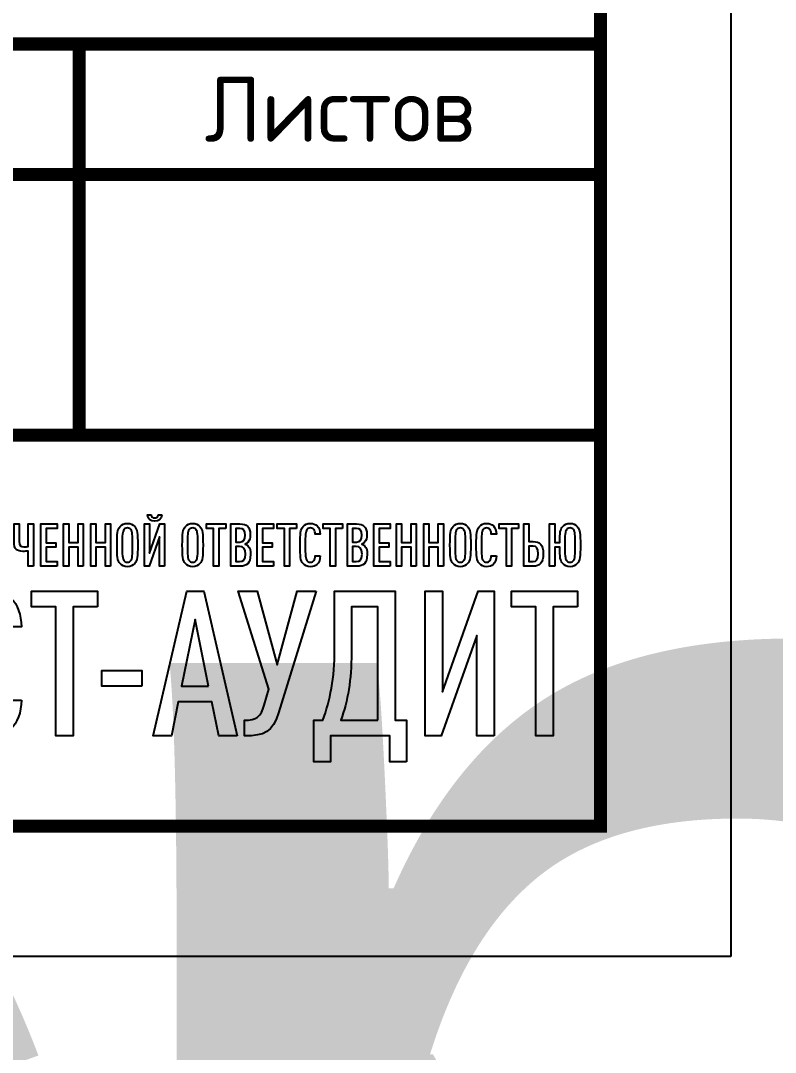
# Model space of a CAD drawing. Header units: metres. Extents: x 1563 to 4966, y -517 to 1463.
# Drawn here: x 3381.63 to 3410.58, y -345.17 to -305.6 of the extents above; entities that cross this region are included whole.
import ezdxf
from ezdxf.enums import TextEntityAlignment as Align

# ---------------------------------------------------------------- set-up
doc = ezdxf.new("R2018")
doc.units = ezdxf.units.M
doc.layers.add('layer 1', color=7, linetype='Continuous')
doc.layers.add('Форматы', color=7, linetype='Continuous')
doc.styles.get("Standard").update_dxf_attribs({"font": 'GOST Common.ttf'})

# ---------------------------------------------------------------- blocks, each defined once
blk = doc.blocks.new('Лого')
at = {"layer": 'layer 1', "color": 159}
for points, knots in [([(6.6198, 2.3792), (6.6198, 2.3792), (6.5883, 2.3792), (6.5883, 2.3792), (6.5883, 2.3792), (6.5862, 2.3604), (6.5751, 2.3523), (6.5583, 2.3523), (6.5583, 2.3523), (6.5415, 2.3523), (6.5304, 2.3604), (6.5283, 2.3792), (6.5283, 2.3792), (6.5283, 2.3792), (6.4968, 2.3792), (6.4968, 2.3792), (6.4968, 2.3792), (6.4994, 2.3391), (6.5243, 2.3239), (6.5583, 2.3239), (6.5583, 2.3239), (6.5923, 2.3239), (6.6172, 2.3391), (6.6198, 2.3792)], [0, 0, 0, 0, 0.142857, 0.142857, 0.142857, 0.142857, 0.285714, 0.285714, 0.285714, 0.285714, 0.428571, 0.428571, 0.428571, 0.428571, 0.571429, 0.571429, 0.571429, 0.571429, 0.714286, 0.714286, 0.714286, 0.714286, 1, 1, 1, 1]), ([(5.5227, 1.9399), (5.5227, 1.9399), (5.5227, 2.3015), (5.5227, 2.3015), (5.5227, 2.3015), (5.5227, 2.3015), (5.479, 2.3015), (5.479, 2.3015), (5.479, 2.3015), (5.479, 2.3015), (5.479, 2.1085), (5.479, 2.1085), (5.479, 2.1085), (5.4658, 2.1065), (5.4546, 2.1055), (5.4404, 2.1055), (5.4404, 2.1055), (5.4165, 2.1055), (5.4013, 2.1141), (5.4013, 2.1532), (5.4013, 2.1532), (5.4013, 2.1532), (5.4013, 2.3015), (5.4013, 2.3015), (5.4013, 2.3015), (5.4013, 2.3015), (5.3576, 2.3015), (5.3576, 2.3015), (5.3576, 2.3015), (5.3576, 2.3015), (5.3576, 2.1486), (5.3576, 2.1486), (5.3576, 2.1486), (5.3576, 2.0867), (5.384, 2.0664), (5.4338, 2.0664), (5.4338, 2.0664), (5.4485, 2.0664), (5.4627, 2.0674), (5.479, 2.0699), (5.479, 2.0699), (5.479, 2.0699), (5.479, 1.9399), (5.479, 1.9399), (5.479, 1.9399), (5.479, 1.9399), (5.5227, 1.9399), (5.5227, 1.9399)], [0, 0, 0, 0, 0.076923, 0.076923, 0.076923, 0.076923, 0.153846, 0.153846, 0.153846, 0.153846, 0.230769, 0.230769, 0.230769, 0.230769, 0.307692, 0.307692, 0.307692, 0.307692, 0.384615, 0.384615, 0.384615, 0.384615, 0.461538, 0.461538, 0.461538, 0.461538, 0.538462, 0.538462, 0.538462, 0.538462, 0.615385, 0.615385, 0.615385, 0.615385, 0.692308, 0.692308, 0.692308, 0.692308, 0.769231, 0.769231, 0.769231, 0.769231, 0.846154, 0.846154, 0.846154, 0.846154, 1, 1, 1, 1]), ([(5.7273, 1.9399), (5.7273, 1.9399), (5.7273, 1.979), (5.7273, 1.979), (5.7273, 1.979), (5.7273, 1.979), (5.6314, 1.979), (5.6314, 1.979), (5.6314, 1.979), (5.6314, 1.979), (5.6314, 2.1019), (5.6314, 2.1019), (5.6314, 2.1019), (5.6314, 2.1019), (5.7141, 2.1019), (5.7141, 2.1019), (5.7141, 2.1019), (5.7141, 2.1019), (5.7141, 2.141), (5.7141, 2.141), (5.7141, 2.141), (5.7141, 2.141), (5.6314, 2.141), (5.6314, 2.141), (5.6314, 2.141), (5.6314, 2.141), (5.6314, 2.2624), (5.6314, 2.2624), (5.6314, 2.2624), (5.6314, 2.2624), (5.7273, 2.2624), (5.7273, 2.2624), (5.7273, 2.2624), (5.7273, 2.2624), (5.7273, 2.3015), (5.7273, 2.3015), (5.7273, 2.3015), (5.7273, 2.3015), (5.5877, 2.3015), (5.5877, 2.3015), (5.5877, 2.3015), (5.5877, 2.3015), (5.5877, 1.9399), (5.5877, 1.9399), (5.5877, 1.9399), (5.5877, 1.9399), (5.7273, 1.9399), (5.7273, 1.9399)], [0, 0, 0, 0, 0.076923, 0.076923, 0.076923, 0.076923, 0.153846, 0.153846, 0.153846, 0.153846, 0.230769, 0.230769, 0.230769, 0.230769, 0.307692, 0.307692, 0.307692, 0.307692, 0.384615, 0.384615, 0.384615, 0.384615, 0.461538, 0.461538, 0.461538, 0.461538, 0.538462, 0.538462, 0.538462, 0.538462, 0.615385, 0.615385, 0.615385, 0.615385, 0.692308, 0.692308, 0.692308, 0.692308, 0.769231, 0.769231, 0.769231, 0.769231, 0.846154, 0.846154, 0.846154, 0.846154, 1, 1, 1, 1]), ([(5.9483, 1.9399), (5.9483, 1.9399), (5.9483, 2.3015), (5.9483, 2.3015), (5.9483, 2.3015), (5.9483, 2.3015), (5.9046, 2.3015), (5.9046, 2.3015), (5.9046, 2.3015), (5.9046, 2.3015), (5.9046, 2.1436), (5.9046, 2.1436), (5.9046, 2.1436), (5.9046, 2.1436), (5.8244, 2.1436), (5.8244, 2.1436), (5.8244, 2.1436), (5.8244, 2.1436), (5.8244, 2.3015), (5.8244, 2.3015), (5.8244, 2.3015), (5.8244, 2.3015), (5.7807, 2.3015), (5.7807, 2.3015), (5.7807, 2.3015), (5.7807, 2.3015), (5.7807, 1.9399), (5.7807, 1.9399), (5.7807, 1.9399), (5.7807, 1.9399), (5.8244, 1.9399), (5.8244, 1.9399), (5.8244, 1.9399), (5.8244, 1.9399), (5.8244, 2.1039), (5.8244, 2.1039), (5.8244, 2.1039), (5.8244, 2.1039), (5.9046, 2.1039), (5.9046, 2.1039), (5.9046, 2.1039), (5.9046, 2.1039), (5.9046, 1.9399), (5.9046, 1.9399), (5.9046, 1.9399), (5.9046, 1.9399), (5.9483, 1.9399), (5.9483, 1.9399)], [0, 0, 0, 0, 0.076923, 0.076923, 0.076923, 0.076923, 0.153846, 0.153846, 0.153846, 0.153846, 0.230769, 0.230769, 0.230769, 0.230769, 0.307692, 0.307692, 0.307692, 0.307692, 0.384615, 0.384615, 0.384615, 0.384615, 0.461538, 0.461538, 0.461538, 0.461538, 0.538462, 0.538462, 0.538462, 0.538462, 0.615385, 0.615385, 0.615385, 0.615385, 0.692308, 0.692308, 0.692308, 0.692308, 0.769231, 0.769231, 0.769231, 0.769231, 0.846154, 0.846154, 0.846154, 0.846154, 1, 1, 1, 1]), ([(6.1809, 1.9399), (6.1809, 1.9399), (6.1809, 2.3015), (6.1809, 2.3015), (6.1809, 2.3015), (6.1809, 2.3015), (6.1372, 2.3015), (6.1372, 2.3015), (6.1372, 2.3015), (6.1372, 2.3015), (6.1372, 2.1436), (6.1372, 2.1436), (6.1372, 2.1436), (6.1372, 2.1436), (6.057, 2.1436), (6.057, 2.1436), (6.057, 2.1436), (6.057, 2.1436), (6.057, 2.3015), (6.057, 2.3015), (6.057, 2.3015), (6.057, 2.3015), (6.0133, 2.3015), (6.0133, 2.3015), (6.0133, 2.3015), (6.0133, 2.3015), (6.0133, 1.9399), (6.0133, 1.9399), (6.0133, 1.9399), (6.0133, 1.9399), (6.057, 1.9399), (6.057, 1.9399), (6.057, 1.9399), (6.057, 1.9399), (6.057, 2.1039), (6.057, 2.1039), (6.057, 2.1039), (6.057, 2.1039), (6.1372, 2.1039), (6.1372, 2.1039), (6.1372, 2.1039), (6.1372, 2.1039), (6.1372, 1.9399), (6.1372, 1.9399), (6.1372, 1.9399), (6.1372, 1.9399), (6.1809, 1.9399), (6.1809, 1.9399)], [0, 0, 0, 0, 0.076923, 0.076923, 0.076923, 0.076923, 0.153846, 0.153846, 0.153846, 0.153846, 0.230769, 0.230769, 0.230769, 0.230769, 0.307692, 0.307692, 0.307692, 0.307692, 0.384615, 0.384615, 0.384615, 0.384615, 0.461538, 0.461538, 0.461538, 0.461538, 0.538462, 0.538462, 0.538462, 0.538462, 0.615385, 0.615385, 0.615385, 0.615385, 0.692308, 0.692308, 0.692308, 0.692308, 0.769231, 0.769231, 0.769231, 0.769231, 0.846154, 0.846154, 0.846154, 0.846154, 1, 1, 1, 1]), ([(6.4141, 2.1207), (6.4141, 2.2208), (6.411, 2.2533), (6.3877, 2.2792), (6.3877, 2.2792), (6.3734, 2.2949), (6.3541, 2.3056), (6.3257, 2.3056), (6.3257, 2.3056), (6.2972, 2.3056), (6.2779, 2.2949), (6.2637, 2.2792), (6.2637, 2.2792), (6.2404, 2.2533), (6.2373, 2.2208), (6.2373, 2.1207), (6.2373, 2.1207), (6.2373, 2.0206), (6.2404, 1.9881), (6.2637, 1.9622), (6.2637, 1.9622), (6.2779, 1.9465), (6.2972, 1.9358), (6.3257, 1.9358), (6.3257, 1.9358), (6.3541, 1.9358), (6.3734, 1.9465), (6.3877, 1.9622), (6.3877, 1.9622), (6.411, 1.9881), (6.4141, 2.0206), (6.4141, 2.1207)], [0, 0, 0, 0, 0.111111, 0.111111, 0.111111, 0.111111, 0.222222, 0.222222, 0.222222, 0.222222, 0.333333, 0.333333, 0.333333, 0.333333, 0.444444, 0.444444, 0.444444, 0.444444, 0.555556, 0.555556, 0.555556, 0.555556, 0.666667, 0.666667, 0.666667, 0.666667, 0.777778, 0.777778, 0.777778, 0.777778, 1, 1, 1, 1]), ([(6.6431, 1.9399), (6.6431, 1.9399), (6.6431, 2.3015), (6.6431, 2.3015), (6.6431, 2.3015), (6.6431, 2.3015), (6.603, 2.3015), (6.603, 2.3015), (6.603, 2.3015), (6.603, 2.3015), (6.5141, 2.0501), (6.5141, 2.0501), (6.5141, 2.0501), (6.5141, 2.0501), (6.5141, 2.3015), (6.5141, 2.3015), (6.5141, 2.3015), (6.5141, 2.3015), (6.4704, 2.3015), (6.4704, 2.3015), (6.4704, 2.3015), (6.4704, 2.3015), (6.4704, 1.9399), (6.4704, 1.9399), (6.4704, 1.9399), (6.4704, 1.9399), (6.5111, 1.9399), (6.5111, 1.9399), (6.5111, 1.9399), (6.5111, 1.9399), (6.5994, 2.1908), (6.5994, 2.1908), (6.5994, 2.1908), (6.5994, 2.1908), (6.5994, 1.9399), (6.5994, 1.9399), (6.5994, 1.9399), (6.5994, 1.9399), (6.6431, 1.9399), (6.6431, 1.9399)], [0, 0, 0, 0, 0.090909, 0.090909, 0.090909, 0.090909, 0.181818, 0.181818, 0.181818, 0.181818, 0.272727, 0.272727, 0.272727, 0.272727, 0.363636, 0.363636, 0.363636, 0.363636, 0.454545, 0.454545, 0.454545, 0.454545, 0.545455, 0.545455, 0.545455, 0.545455, 0.636364, 0.636364, 0.636364, 0.636364, 0.727273, 0.727273, 0.727273, 0.727273, 0.818182, 0.818182, 0.818182, 0.818182, 1, 1, 1, 1]), ([(6.9712, 2.1207), (6.9712, 2.2208), (6.9682, 2.2533), (6.9448, 2.2792), (6.9448, 2.2792), (6.9306, 2.2949), (6.9113, 2.3056), (6.8829, 2.3056), (6.8829, 2.3056), (6.8544, 2.3056), (6.8351, 2.2949), (6.8209, 2.2792), (6.8209, 2.2792), (6.7975, 2.2533), (6.7945, 2.2208), (6.7945, 2.1207), (6.7945, 2.1207), (6.7945, 2.0206), (6.7975, 1.9881), (6.8209, 1.9622), (6.8209, 1.9622), (6.8351, 1.9465), (6.8544, 1.9358), (6.8829, 1.9358), (6.8829, 1.9358), (6.9113, 1.9358), (6.9306, 1.9465), (6.9448, 1.9622), (6.9448, 1.9622), (6.9682, 1.9881), (6.9712, 2.0206), (6.9712, 2.1207)], [0, 0, 0, 0, 0.111111, 0.111111, 0.111111, 0.111111, 0.222222, 0.222222, 0.222222, 0.222222, 0.333333, 0.333333, 0.333333, 0.333333, 0.444444, 0.444444, 0.444444, 0.444444, 0.555556, 0.555556, 0.555556, 0.555556, 0.666667, 0.666667, 0.666667, 0.666667, 0.777778, 0.777778, 0.777778, 0.777778, 1, 1, 1, 1]), ([(7.1658, 2.2624), (7.1658, 2.2624), (7.1658, 2.3015), (7.1658, 2.3015), (7.1658, 2.3015), (7.1658, 2.3015), (7.0007, 2.3015), (7.0007, 2.3015), (7.0007, 2.3015), (7.0007, 2.3015), (7.0007, 2.2624), (7.0007, 2.2624), (7.0007, 2.2624), (7.0007, 2.2624), (7.0617, 2.2624), (7.0617, 2.2624), (7.0617, 2.2624), (7.0617, 2.2624), (7.0617, 1.9399), (7.0617, 1.9399), (7.0617, 1.9399), (7.0617, 1.9399), (7.1053, 1.9399), (7.1053, 1.9399), (7.1053, 1.9399), (7.1053, 1.9399), (7.1053, 2.2624), (7.1053, 2.2624), (7.1053, 2.2624), (7.1053, 2.2624), (7.1658, 2.2624), (7.1658, 2.2624)], [0, 0, 0, 0, 0.111111, 0.111111, 0.111111, 0.111111, 0.222222, 0.222222, 0.222222, 0.222222, 0.333333, 0.333333, 0.333333, 0.333333, 0.444444, 0.444444, 0.444444, 0.444444, 0.555556, 0.555556, 0.555556, 0.555556, 0.666667, 0.666667, 0.666667, 0.666667, 0.777778, 0.777778, 0.777778, 0.777778, 1, 1, 1, 1]), ([(7.3766, 2.0415), (7.3766, 2.0725), (7.3735, 2.0968), (7.3547, 2.1151), (7.3547, 2.1151), (7.3486, 2.1207), (7.3405, 2.1258), (7.3324, 2.1283), (7.3324, 2.1283), (7.3395, 2.1314), (7.3466, 2.1359), (7.3527, 2.142), (7.3527, 2.142), (7.3705, 2.1593), (7.374, 2.1806), (7.374, 2.2065), (7.374, 2.2065), (7.374, 2.2457), (7.3684, 2.2634), (7.3527, 2.2797), (7.3527, 2.2797), (7.338, 2.2949), (7.3187, 2.3015), (7.2867, 2.3015), (7.2867, 2.3015), (7.2867, 2.3015), (7.209, 2.3015), (7.209, 2.3015), (7.209, 2.3015), (7.209, 2.3015), (7.209, 1.9399), (7.209, 1.9399), (7.209, 1.9399), (7.209, 1.9399), (7.2867, 1.9399), (7.2867, 1.9399), (7.2867, 1.9399), (7.3187, 1.9399), (7.3385, 1.9465), (7.3532, 1.9617), (7.3532, 1.9617), (7.3695, 1.9785), (7.3766, 1.9978), (7.3766, 2.0415)], [0, 0, 0, 0, 0.083333, 0.083333, 0.083333, 0.083333, 0.166667, 0.166667, 0.166667, 0.166667, 0.25, 0.25, 0.25, 0.25, 0.333333, 0.333333, 0.333333, 0.333333, 0.416667, 0.416667, 0.416667, 0.416667, 0.5, 0.5, 0.5, 0.5, 0.583333, 0.583333, 0.583333, 0.583333, 0.666667, 0.666667, 0.666667, 0.666667, 0.75, 0.75, 0.75, 0.75, 0.833333, 0.833333, 0.833333, 0.833333, 1, 1, 1, 1]), ([(7.5741, 1.9399), (7.5741, 1.9399), (7.5741, 1.979), (7.5741, 1.979), (7.5741, 1.979), (7.5741, 1.979), (7.4782, 1.979), (7.4782, 1.979), (7.4782, 1.979), (7.4782, 1.979), (7.4782, 2.1019), (7.4782, 2.1019), (7.4782, 2.1019), (7.4782, 2.1019), (7.5609, 2.1019), (7.5609, 2.1019), (7.5609, 2.1019), (7.5609, 2.1019), (7.5609, 2.141), (7.5609, 2.141), (7.5609, 2.141), (7.5609, 2.141), (7.4782, 2.141), (7.4782, 2.141), (7.4782, 2.141), (7.4782, 2.141), (7.4782, 2.2624), (7.4782, 2.2624), (7.4782, 2.2624), (7.4782, 2.2624), (7.5741, 2.2624), (7.5741, 2.2624), (7.5741, 2.2624), (7.5741, 2.2624), (7.5741, 2.3015), (7.5741, 2.3015), (7.5741, 2.3015), (7.5741, 2.3015), (7.4345, 2.3015), (7.4345, 2.3015), (7.4345, 2.3015), (7.4345, 2.3015), (7.4345, 1.9399), (7.4345, 1.9399), (7.4345, 1.9399), (7.4345, 1.9399), (7.5741, 1.9399), (7.5741, 1.9399)], [0, 0, 0, 0, 0.076923, 0.076923, 0.076923, 0.076923, 0.153846, 0.153846, 0.153846, 0.153846, 0.230769, 0.230769, 0.230769, 0.230769, 0.307692, 0.307692, 0.307692, 0.307692, 0.384615, 0.384615, 0.384615, 0.384615, 0.461538, 0.461538, 0.461538, 0.461538, 0.538462, 0.538462, 0.538462, 0.538462, 0.615385, 0.615385, 0.615385, 0.615385, 0.692308, 0.692308, 0.692308, 0.692308, 0.769231, 0.769231, 0.769231, 0.769231, 0.846154, 0.846154, 0.846154, 0.846154, 1, 1, 1, 1]), ([(7.7707, 2.2624), (7.7707, 2.2624), (7.7707, 2.3015), (7.7707, 2.3015), (7.7707, 2.3015), (7.7707, 2.3015), (7.6056, 2.3015), (7.6056, 2.3015), (7.6056, 2.3015), (7.6056, 2.3015), (7.6056, 2.2624), (7.6056, 2.2624), (7.6056, 2.2624), (7.6056, 2.2624), (7.6666, 2.2624), (7.6666, 2.2624), (7.6666, 2.2624), (7.6666, 2.2624), (7.6666, 1.9399), (7.6666, 1.9399), (7.6666, 1.9399), (7.6666, 1.9399), (7.7103, 1.9399), (7.7103, 1.9399), (7.7103, 1.9399), (7.7103, 1.9399), (7.7103, 2.2624), (7.7103, 2.2624), (7.7103, 2.2624), (7.7103, 2.2624), (7.7707, 2.2624), (7.7707, 2.2624)], [0, 0, 0, 0, 0.111111, 0.111111, 0.111111, 0.111111, 0.222222, 0.222222, 0.222222, 0.222222, 0.333333, 0.333333, 0.333333, 0.333333, 0.444444, 0.444444, 0.444444, 0.444444, 0.555556, 0.555556, 0.555556, 0.555556, 0.666667, 0.666667, 0.666667, 0.666667, 0.777778, 0.777778, 0.777778, 0.777778, 1, 1, 1, 1]), ([(7.9719, 2.0293), (7.9719, 2.0293), (7.9287, 2.0293), (7.9287, 2.0293), (7.9287, 2.0293), (7.9282, 2.014), (7.9251, 1.9983), (7.917, 1.9876), (7.917, 1.9876), (7.9114, 1.9805), (7.9023, 1.9749), (7.8886, 1.9749), (7.8886, 1.9749), (7.8743, 1.9749), (7.8647, 1.9805), (7.8586, 1.9886), (7.8586, 1.9886), (7.8459, 2.0059), (7.8439, 2.0349), (7.8439, 2.1207), (7.8439, 2.1207), (7.8439, 2.2065), (7.8459, 2.2355), (7.8586, 2.2528), (7.8586, 2.2528), (7.8647, 2.2609), (7.8743, 2.2665), (7.8886, 2.2665), (7.8886, 2.2665), (7.9023, 2.2665), (7.9114, 2.2609), (7.917, 2.2538), (7.917, 2.2538), (7.9256, 2.2431), (7.9282, 2.2279), (7.9287, 2.2126), (7.9287, 2.2126), (7.9287, 2.2126), (7.9719, 2.2126), (7.9719, 2.2126), (7.9719, 2.2126), (7.9713, 2.2421), (7.9627, 2.268), (7.946, 2.2843), (7.946, 2.2843), (7.9317, 2.298), (7.914, 2.3056), (7.8886, 2.3056), (7.8886, 2.3056), (7.8601, 2.3056), (7.8403, 2.2949), (7.8266, 2.2792), (7.8266, 2.2792), (7.8027, 2.2517), (7.8002, 2.2208), (7.8002, 2.1207), (7.8002, 2.1207), (7.8002, 2.0206), (7.8027, 1.9897), (7.8266, 1.9622), (7.8266, 1.9622), (7.8403, 1.9465), (7.8601, 1.9358), (7.8886, 1.9358), (7.8886, 1.9358), (7.9124, 1.9358), (7.9302, 1.9429), (7.9444, 1.9556), (7.9444, 1.9556), (7.9622, 1.9719), (7.9713, 1.9988), (7.9719, 2.0293)], [0, 0, 0, 0, 0.052632, 0.052632, 0.052632, 0.052632, 0.105263, 0.105263, 0.105263, 0.105263, 0.157895, 0.157895, 0.157895, 0.157895, 0.210526, 0.210526, 0.210526, 0.210526, 0.263158, 0.263158, 0.263158, 0.263158, 0.315789, 0.315789, 0.315789, 0.315789, 0.368421, 0.368421, 0.368421, 0.368421, 0.421053, 0.421053, 0.421053, 0.421053, 0.473684, 0.473684, 0.473684, 0.473684, 0.526316, 0.526316, 0.526316, 0.526316, 0.578947, 0.578947, 0.578947, 0.578947, 0.631579, 0.631579, 0.631579, 0.631579, 0.684211, 0.684211, 0.684211, 0.684211, 0.736842, 0.736842, 0.736842, 0.736842, 0.789474, 0.789474, 0.789474, 0.789474, 0.842105, 0.842105, 0.842105, 0.842105, 0.894737, 0.894737, 0.894737, 0.894737, 1, 1, 1, 1]), ([(8.1618, 2.2624), (8.1618, 2.2624), (8.1618, 2.3015), (8.1618, 2.3015), (8.1618, 2.3015), (8.1618, 2.3015), (7.9967, 2.3015), (7.9967, 2.3015), (7.9967, 2.3015), (7.9967, 2.3015), (7.9967, 2.2624), (7.9967, 2.2624), (7.9967, 2.2624), (7.9967, 2.2624), (8.0577, 2.2624), (8.0577, 2.2624), (8.0577, 2.2624), (8.0577, 2.2624), (8.0577, 1.9399), (8.0577, 1.9399), (8.0577, 1.9399), (8.0577, 1.9399), (8.1014, 1.9399), (8.1014, 1.9399), (8.1014, 1.9399), (8.1014, 1.9399), (8.1014, 2.2624), (8.1014, 2.2624), (8.1014, 2.2624), (8.1014, 2.2624), (8.1618, 2.2624), (8.1618, 2.2624)], [0, 0, 0, 0, 0.111111, 0.111111, 0.111111, 0.111111, 0.222222, 0.222222, 0.222222, 0.222222, 0.333333, 0.333333, 0.333333, 0.333333, 0.444444, 0.444444, 0.444444, 0.444444, 0.555556, 0.555556, 0.555556, 0.555556, 0.666667, 0.666667, 0.666667, 0.666667, 0.777778, 0.777778, 0.777778, 0.777778, 1, 1, 1, 1]), ([(8.3726, 2.0415), (8.3726, 2.0725), (8.3696, 2.0968), (8.3508, 2.1151), (8.3508, 2.1151), (8.3447, 2.1207), (8.3365, 2.1258), (8.3284, 2.1283), (8.3284, 2.1283), (8.3355, 2.1314), (8.3426, 2.1359), (8.3487, 2.142), (8.3487, 2.142), (8.3665, 2.1593), (8.3701, 2.1806), (8.3701, 2.2065), (8.3701, 2.2065), (8.3701, 2.2457), (8.3645, 2.2634), (8.3487, 2.2797), (8.3487, 2.2797), (8.334, 2.2949), (8.3147, 2.3015), (8.2827, 2.3015), (8.2827, 2.3015), (8.2827, 2.3015), (8.205, 2.3015), (8.205, 2.3015), (8.205, 2.3015), (8.205, 2.3015), (8.205, 1.9399), (8.205, 1.9399), (8.205, 1.9399), (8.205, 1.9399), (8.2827, 1.9399), (8.2827, 1.9399), (8.2827, 1.9399), (8.3147, 1.9399), (8.3345, 1.9465), (8.3492, 1.9617), (8.3492, 1.9617), (8.3655, 1.9785), (8.3726, 1.9978), (8.3726, 2.0415)], [0, 0, 0, 0, 0.083333, 0.083333, 0.083333, 0.083333, 0.166667, 0.166667, 0.166667, 0.166667, 0.25, 0.25, 0.25, 0.25, 0.333333, 0.333333, 0.333333, 0.333333, 0.416667, 0.416667, 0.416667, 0.416667, 0.5, 0.5, 0.5, 0.5, 0.583333, 0.583333, 0.583333, 0.583333, 0.666667, 0.666667, 0.666667, 0.666667, 0.75, 0.75, 0.75, 0.75, 0.833333, 0.833333, 0.833333, 0.833333, 1, 1, 1, 1]), ([(8.5702, 1.9399), (8.5702, 1.9399), (8.5702, 1.979), (8.5702, 1.979), (8.5702, 1.979), (8.5702, 1.979), (8.4742, 1.979), (8.4742, 1.979), (8.4742, 1.979), (8.4742, 1.979), (8.4742, 2.1019), (8.4742, 2.1019), (8.4742, 2.1019), (8.4742, 2.1019), (8.557, 2.1019), (8.557, 2.1019), (8.557, 2.1019), (8.557, 2.1019), (8.557, 2.141), (8.557, 2.141), (8.557, 2.141), (8.557, 2.141), (8.4742, 2.141), (8.4742, 2.141), (8.4742, 2.141), (8.4742, 2.141), (8.4742, 2.2624), (8.4742, 2.2624), (8.4742, 2.2624), (8.4742, 2.2624), (8.5702, 2.2624), (8.5702, 2.2624), (8.5702, 2.2624), (8.5702, 2.2624), (8.5702, 2.3015), (8.5702, 2.3015), (8.5702, 2.3015), (8.5702, 2.3015), (8.4305, 2.3015), (8.4305, 2.3015), (8.4305, 2.3015), (8.4305, 2.3015), (8.4305, 1.9399), (8.4305, 1.9399), (8.4305, 1.9399), (8.4305, 1.9399), (8.5702, 1.9399), (8.5702, 1.9399)], [0, 0, 0, 0, 0.076923, 0.076923, 0.076923, 0.076923, 0.153846, 0.153846, 0.153846, 0.153846, 0.230769, 0.230769, 0.230769, 0.230769, 0.307692, 0.307692, 0.307692, 0.307692, 0.384615, 0.384615, 0.384615, 0.384615, 0.461538, 0.461538, 0.461538, 0.461538, 0.538462, 0.538462, 0.538462, 0.538462, 0.615385, 0.615385, 0.615385, 0.615385, 0.692308, 0.692308, 0.692308, 0.692308, 0.769231, 0.769231, 0.769231, 0.769231, 0.846154, 0.846154, 0.846154, 0.846154, 1, 1, 1, 1]), ([(8.7911, 1.9399), (8.7911, 1.9399), (8.7911, 2.3015), (8.7911, 2.3015), (8.7911, 2.3015), (8.7911, 2.3015), (8.7474, 2.3015), (8.7474, 2.3015), (8.7474, 2.3015), (8.7474, 2.3015), (8.7474, 2.1436), (8.7474, 2.1436), (8.7474, 2.1436), (8.7474, 2.1436), (8.6672, 2.1436), (8.6672, 2.1436), (8.6672, 2.1436), (8.6672, 2.1436), (8.6672, 2.3015), (8.6672, 2.3015), (8.6672, 2.3015), (8.6672, 2.3015), (8.6235, 2.3015), (8.6235, 2.3015), (8.6235, 2.3015), (8.6235, 2.3015), (8.6235, 1.9399), (8.6235, 1.9399), (8.6235, 1.9399), (8.6235, 1.9399), (8.6672, 1.9399), (8.6672, 1.9399), (8.6672, 1.9399), (8.6672, 1.9399), (8.6672, 2.1039), (8.6672, 2.1039), (8.6672, 2.1039), (8.6672, 2.1039), (8.7474, 2.1039), (8.7474, 2.1039), (8.7474, 2.1039), (8.7474, 2.1039), (8.7474, 1.9399), (8.7474, 1.9399), (8.7474, 1.9399), (8.7474, 1.9399), (8.7911, 1.9399), (8.7911, 1.9399)], [0, 0, 0, 0, 0.076923, 0.076923, 0.076923, 0.076923, 0.153846, 0.153846, 0.153846, 0.153846, 0.230769, 0.230769, 0.230769, 0.230769, 0.307692, 0.307692, 0.307692, 0.307692, 0.384615, 0.384615, 0.384615, 0.384615, 0.461538, 0.461538, 0.461538, 0.461538, 0.538462, 0.538462, 0.538462, 0.538462, 0.615385, 0.615385, 0.615385, 0.615385, 0.692308, 0.692308, 0.692308, 0.692308, 0.769231, 0.769231, 0.769231, 0.769231, 0.846154, 0.846154, 0.846154, 0.846154, 1, 1, 1, 1]), ([(9.0238, 1.9399), (9.0238, 1.9399), (9.0238, 2.3015), (9.0238, 2.3015), (9.0238, 2.3015), (9.0238, 2.3015), (8.9801, 2.3015), (8.9801, 2.3015), (8.9801, 2.3015), (8.9801, 2.3015), (8.9801, 2.1436), (8.9801, 2.1436), (8.9801, 2.1436), (8.9801, 2.1436), (8.8998, 2.1436), (8.8998, 2.1436), (8.8998, 2.1436), (8.8998, 2.1436), (8.8998, 2.3015), (8.8998, 2.3015), (8.8998, 2.3015), (8.8998, 2.3015), (8.8561, 2.3015), (8.8561, 2.3015), (8.8561, 2.3015), (8.8561, 2.3015), (8.8561, 1.9399), (8.8561, 1.9399), (8.8561, 1.9399), (8.8561, 1.9399), (8.8998, 1.9399), (8.8998, 1.9399), (8.8998, 1.9399), (8.8998, 1.9399), (8.8998, 2.1039), (8.8998, 2.1039), (8.8998, 2.1039), (8.8998, 2.1039), (8.9801, 2.1039), (8.9801, 2.1039), (8.9801, 2.1039), (8.9801, 2.1039), (8.9801, 1.9399), (8.9801, 1.9399), (8.9801, 1.9399), (8.9801, 1.9399), (9.0238, 1.9399), (9.0238, 1.9399)], [0, 0, 0, 0, 0.076923, 0.076923, 0.076923, 0.076923, 0.153846, 0.153846, 0.153846, 0.153846, 0.230769, 0.230769, 0.230769, 0.230769, 0.307692, 0.307692, 0.307692, 0.307692, 0.384615, 0.384615, 0.384615, 0.384615, 0.461538, 0.461538, 0.461538, 0.461538, 0.538462, 0.538462, 0.538462, 0.538462, 0.615385, 0.615385, 0.615385, 0.615385, 0.692308, 0.692308, 0.692308, 0.692308, 0.769231, 0.769231, 0.769231, 0.769231, 0.846154, 0.846154, 0.846154, 0.846154, 1, 1, 1, 1]), ([(9.2569, 2.1207), (9.2569, 2.2208), (9.2538, 2.2533), (9.2305, 2.2792), (9.2305, 2.2792), (9.2163, 2.2949), (9.197, 2.3056), (9.1685, 2.3056), (9.1685, 2.3056), (9.1401, 2.3056), (9.1208, 2.2949), (9.1065, 2.2792), (9.1065, 2.2792), (9.0832, 2.2533), (9.0801, 2.2208), (9.0801, 2.1207), (9.0801, 2.1207), (9.0801, 2.0206), (9.0832, 1.9881), (9.1065, 1.9622), (9.1065, 1.9622), (9.1208, 1.9465), (9.1401, 1.9358), (9.1685, 1.9358), (9.1685, 1.9358), (9.197, 1.9358), (9.2163, 1.9465), (9.2305, 1.9622), (9.2305, 1.9622), (9.2538, 1.9881), (9.2569, 2.0206), (9.2569, 2.1207)], [0, 0, 0, 0, 0.111111, 0.111111, 0.111111, 0.111111, 0.222222, 0.222222, 0.222222, 0.222222, 0.333333, 0.333333, 0.333333, 0.333333, 0.444444, 0.444444, 0.444444, 0.444444, 0.555556, 0.555556, 0.555556, 0.555556, 0.666667, 0.666667, 0.666667, 0.666667, 0.777778, 0.777778, 0.777778, 0.777778, 1, 1, 1, 1]), ([(9.4763, 2.0293), (9.4763, 2.0293), (9.4331, 2.0293), (9.4331, 2.0293), (9.4331, 2.0293), (9.4326, 2.014), (9.4296, 1.9983), (9.4215, 1.9876), (9.4215, 1.9876), (9.4159, 1.9805), (9.4067, 1.9749), (9.393, 1.9749), (9.393, 1.9749), (9.3788, 1.9749), (9.3691, 1.9805), (9.363, 1.9886), (9.363, 1.9886), (9.3504, 2.0059), (9.3483, 2.0349), (9.3483, 2.1207), (9.3483, 2.1207), (9.3483, 2.2065), (9.3504, 2.2355), (9.363, 2.2528), (9.363, 2.2528), (9.3691, 2.2609), (9.3788, 2.2665), (9.393, 2.2665), (9.393, 2.2665), (9.4067, 2.2665), (9.4159, 2.2609), (9.4215, 2.2538), (9.4215, 2.2538), (9.4301, 2.2431), (9.4326, 2.2279), (9.4331, 2.2126), (9.4331, 2.2126), (9.4331, 2.2126), (9.4763, 2.2126), (9.4763, 2.2126), (9.4763, 2.2126), (9.4758, 2.2421), (9.4672, 2.268), (9.4504, 2.2843), (9.4504, 2.2843), (9.4362, 2.298), (9.4184, 2.3056), (9.393, 2.3056), (9.393, 2.3056), (9.3646, 2.3056), (9.3448, 2.2949), (9.331, 2.2792), (9.331, 2.2792), (9.3072, 2.2517), (9.3046, 2.2208), (9.3046, 2.1207), (9.3046, 2.1207), (9.3046, 2.0206), (9.3072, 1.9897), (9.331, 1.9622), (9.331, 1.9622), (9.3448, 1.9465), (9.3646, 1.9358), (9.393, 1.9358), (9.393, 1.9358), (9.4169, 1.9358), (9.4347, 1.9429), (9.4489, 1.9556), (9.4489, 1.9556), (9.4667, 1.9719), (9.4758, 1.9988), (9.4763, 2.0293)], [0, 0, 0, 0, 0.052632, 0.052632, 0.052632, 0.052632, 0.105263, 0.105263, 0.105263, 0.105263, 0.157895, 0.157895, 0.157895, 0.157895, 0.210526, 0.210526, 0.210526, 0.210526, 0.263158, 0.263158, 0.263158, 0.263158, 0.315789, 0.315789, 0.315789, 0.315789, 0.368421, 0.368421, 0.368421, 0.368421, 0.421053, 0.421053, 0.421053, 0.421053, 0.473684, 0.473684, 0.473684, 0.473684, 0.526316, 0.526316, 0.526316, 0.526316, 0.578947, 0.578947, 0.578947, 0.578947, 0.631579, 0.631579, 0.631579, 0.631579, 0.684211, 0.684211, 0.684211, 0.684211, 0.736842, 0.736842, 0.736842, 0.736842, 0.789474, 0.789474, 0.789474, 0.789474, 0.842105, 0.842105, 0.842105, 0.842105, 0.894737, 0.894737, 0.894737, 0.894737, 1, 1, 1, 1]), ([(9.6663, 2.2624), (9.6663, 2.2624), (9.6663, 2.3015), (9.6663, 2.3015), (9.6663, 2.3015), (9.6663, 2.3015), (9.5012, 2.3015), (9.5012, 2.3015), (9.5012, 2.3015), (9.5012, 2.3015), (9.5012, 2.2624), (9.5012, 2.2624), (9.5012, 2.2624), (9.5012, 2.2624), (9.5622, 2.2624), (9.5622, 2.2624), (9.5622, 2.2624), (9.5622, 2.2624), (9.5622, 1.9399), (9.5622, 1.9399), (9.5622, 1.9399), (9.5622, 1.9399), (9.6058, 1.9399), (9.6058, 1.9399), (9.6058, 1.9399), (9.6058, 1.9399), (9.6058, 2.2624), (9.6058, 2.2624), (9.6058, 2.2624), (9.6058, 2.2624), (9.6663, 2.2624), (9.6663, 2.2624)], [0, 0, 0, 0, 0.111111, 0.111111, 0.111111, 0.111111, 0.222222, 0.222222, 0.222222, 0.222222, 0.333333, 0.333333, 0.333333, 0.333333, 0.444444, 0.444444, 0.444444, 0.444444, 0.555556, 0.555556, 0.555556, 0.555556, 0.666667, 0.666667, 0.666667, 0.666667, 0.777778, 0.777778, 0.777778, 0.777778, 1, 1, 1, 1]), ([(9.8766, 2.0455), (9.8766, 2.1253), (9.8456, 2.1507), (9.7907, 2.1507), (9.7907, 2.1507), (9.7907, 2.1507), (9.7531, 2.1507), (9.7531, 2.1507), (9.7531, 2.1507), (9.7531, 2.1507), (9.7531, 2.3015), (9.7531, 2.3015), (9.7531, 2.3015), (9.7531, 2.3015), (9.7095, 2.3015), (9.7095, 2.3015), (9.7095, 2.3015), (9.7095, 2.3015), (9.7095, 1.9399), (9.7095, 1.9399), (9.7095, 1.9399), (9.7095, 1.9399), (9.7907, 1.9399), (9.7907, 1.9399), (9.7907, 1.9399), (9.8451, 1.9399), (9.8766, 1.9658), (9.8766, 2.0455)], [0, 0, 0, 0, 0.125, 0.125, 0.125, 0.125, 0.25, 0.25, 0.25, 0.25, 0.375, 0.375, 0.375, 0.375, 0.5, 0.5, 0.5, 0.5, 0.625, 0.625, 0.625, 0.625, 0.75, 0.75, 0.75, 0.75, 1, 1, 1, 1]), ([(9.9741, 1.9399), (9.9741, 1.9399), (9.9741, 2.1039), (9.9741, 2.1039), (9.9741, 2.1039), (9.9741, 2.1039), (10.0167, 2.1039), (10.0167, 2.1039), (10.0167, 2.1039), (10.0173, 2.0171), (10.0213, 1.9876), (10.0432, 1.9622), (10.0432, 1.9622), (10.0569, 1.9465), (10.0767, 1.9358), (10.1051, 1.9358), (10.1051, 1.9358), (10.1336, 1.9358), (10.1529, 1.946), (10.1671, 1.9622), (10.1671, 1.9622), (10.1905, 1.9892), (10.1935, 2.0206), (10.1935, 2.1207), (10.1935, 2.1207), (10.1935, 2.2208), (10.191, 2.2512), (10.1671, 2.2792), (10.1671, 2.2792), (10.1534, 2.2949), (10.1336, 2.3056), (10.1051, 2.3056), (10.1051, 2.3056), (10.0767, 2.3056), (10.0569, 2.2949), (10.0432, 2.2792), (10.0432, 2.2792), (10.0218, 2.2543), (10.0173, 2.2253), (10.0167, 2.1436), (10.0167, 2.1436), (10.0167, 2.1436), (9.9741, 2.1436), (9.9741, 2.1436), (9.9741, 2.1436), (9.9741, 2.1436), (9.9741, 2.3015), (9.9741, 2.3015), (9.9741, 2.3015), (9.9741, 2.3015), (9.9304, 2.3015), (9.9304, 2.3015), (9.9304, 2.3015), (9.9304, 2.3015), (9.9304, 1.9399), (9.9304, 1.9399), (9.9304, 1.9399), (9.9304, 1.9399), (9.9741, 1.9399), (9.9741, 1.9399)], [0, 0, 0, 0, 0.0625, 0.0625, 0.0625, 0.0625, 0.125, 0.125, 0.125, 0.125, 0.1875, 0.1875, 0.1875, 0.1875, 0.25, 0.25, 0.25, 0.25, 0.3125, 0.3125, 0.3125, 0.3125, 0.375, 0.375, 0.375, 0.375, 0.4375, 0.4375, 0.4375, 0.4375, 0.5, 0.5, 0.5, 0.5, 0.5625, 0.5625, 0.5625, 0.5625, 0.625, 0.625, 0.625, 0.625, 0.6875, 0.6875, 0.6875, 0.6875, 0.75, 0.75, 0.75, 0.75, 0.8125, 0.8125, 0.8125, 0.8125, 0.875, 0.875, 0.875, 0.875, 1, 1, 1, 1]), ([(6.3704, 2.1207), (6.3704, 2.0349), (6.3678, 2.0059), (6.3551, 1.9886), (6.3551, 1.9886), (6.349, 1.9805), (6.3399, 1.9749), (6.3257, 1.9749), (6.3257, 1.9749), (6.3115, 1.9749), (6.3018, 1.9805), (6.2957, 1.9886), (6.2957, 1.9886), (6.283, 2.0059), (6.281, 2.0349), (6.281, 2.1207), (6.281, 2.1207), (6.281, 2.2065), (6.283, 2.2355), (6.2957, 2.2528), (6.2957, 2.2528), (6.3018, 2.2609), (6.3115, 2.2665), (6.3257, 2.2665), (6.3257, 2.2665), (6.3399, 2.2665), (6.349, 2.2609), (6.3551, 2.2528), (6.3551, 2.2528), (6.3678, 2.2355), (6.3704, 2.2065), (6.3704, 2.1207)], [0, 0, 0, 0, 0.111111, 0.111111, 0.111111, 0.111111, 0.222222, 0.222222, 0.222222, 0.222222, 0.333333, 0.333333, 0.333333, 0.333333, 0.444444, 0.444444, 0.444444, 0.444444, 0.555556, 0.555556, 0.555556, 0.555556, 0.666667, 0.666667, 0.666667, 0.666667, 0.777778, 0.777778, 0.777778, 0.777778, 1, 1, 1, 1]), ([(6.9276, 2.1207), (6.9276, 2.0349), (6.925, 2.0059), (6.9123, 1.9886), (6.9123, 1.9886), (6.9062, 1.9805), (6.8971, 1.9749), (6.8829, 1.9749), (6.8829, 1.9749), (6.8686, 1.9749), (6.859, 1.9805), (6.8529, 1.9886), (6.8529, 1.9886), (6.8402, 2.0059), (6.8382, 2.0349), (6.8382, 2.1207), (6.8382, 2.1207), (6.8382, 2.2065), (6.8402, 2.2355), (6.8529, 2.2528), (6.8529, 2.2528), (6.859, 2.2609), (6.8686, 2.2665), (6.8829, 2.2665), (6.8829, 2.2665), (6.8971, 2.2665), (6.9062, 2.2609), (6.9123, 2.2528), (6.9123, 2.2528), (6.925, 2.2355), (6.9276, 2.2065), (6.9276, 2.1207)], [0, 0, 0, 0, 0.111111, 0.111111, 0.111111, 0.111111, 0.222222, 0.222222, 0.222222, 0.222222, 0.333333, 0.333333, 0.333333, 0.333333, 0.444444, 0.444444, 0.444444, 0.444444, 0.555556, 0.555556, 0.555556, 0.555556, 0.666667, 0.666667, 0.666667, 0.666667, 0.777778, 0.777778, 0.777778, 0.777778, 1, 1, 1, 1]), ([(7.3303, 2.2045), (7.3303, 2.1634), (7.3156, 2.1466), (7.2846, 2.1466), (7.2846, 2.1466), (7.2846, 2.1466), (7.2526, 2.1466), (7.2526, 2.1466), (7.2526, 2.1466), (7.2526, 2.1466), (7.2526, 2.2624), (7.2526, 2.2624), (7.2526, 2.2624), (7.2526, 2.2624), (7.2846, 2.2624), (7.2846, 2.2624), (7.2846, 2.2624), (7.3161, 2.2624), (7.3303, 2.2482), (7.3303, 2.2045)], [0, 0, 0, 0, 0.166667, 0.166667, 0.166667, 0.166667, 0.333333, 0.333333, 0.333333, 0.333333, 0.5, 0.5, 0.5, 0.5, 0.666667, 0.666667, 0.666667, 0.666667, 1, 1, 1, 1]), ([(8.3264, 2.2045), (8.3264, 2.1634), (8.3117, 2.1466), (8.2807, 2.1466), (8.2807, 2.1466), (8.2807, 2.1466), (8.2487, 2.1466), (8.2487, 2.1466), (8.2487, 2.1466), (8.2487, 2.1466), (8.2487, 2.2624), (8.2487, 2.2624), (8.2487, 2.2624), (8.2487, 2.2624), (8.2807, 2.2624), (8.2807, 2.2624), (8.2807, 2.2624), (8.3122, 2.2624), (8.3264, 2.2482), (8.3264, 2.2045)], [0, 0, 0, 0, 0.166667, 0.166667, 0.166667, 0.166667, 0.333333, 0.333333, 0.333333, 0.333333, 0.5, 0.5, 0.5, 0.5, 0.666667, 0.666667, 0.666667, 0.666667, 1, 1, 1, 1]), ([(9.2132, 2.1207), (9.2132, 2.0349), (9.2107, 2.0059), (9.198, 1.9886), (9.198, 1.9886), (9.1919, 1.9805), (9.1827, 1.9749), (9.1685, 1.9749), (9.1685, 1.9749), (9.1543, 1.9749), (9.1446, 1.9805), (9.1385, 1.9886), (9.1385, 1.9886), (9.1259, 2.0059), (9.1238, 2.0349), (9.1238, 2.1207), (9.1238, 2.1207), (9.1238, 2.2065), (9.1259, 2.2355), (9.1385, 2.2528), (9.1385, 2.2528), (9.1446, 2.2609), (9.1543, 2.2665), (9.1685, 2.2665), (9.1685, 2.2665), (9.1827, 2.2665), (9.1919, 2.2609), (9.198, 2.2528), (9.198, 2.2528), (9.2107, 2.2355), (9.2132, 2.2065), (9.2132, 2.1207)], [0, 0, 0, 0, 0.111111, 0.111111, 0.111111, 0.111111, 0.222222, 0.222222, 0.222222, 0.222222, 0.333333, 0.333333, 0.333333, 0.333333, 0.444444, 0.444444, 0.444444, 0.444444, 0.555556, 0.555556, 0.555556, 0.555556, 0.666667, 0.666667, 0.666667, 0.666667, 0.777778, 0.777778, 0.777778, 0.777778, 1, 1, 1, 1]), ([(10.1498, 2.1207), (10.1498, 2.0349), (10.1478, 2.0059), (10.1346, 1.9886), (10.1346, 1.9886), (10.1285, 1.9805), (10.1193, 1.9749), (10.1051, 1.9749), (10.1051, 1.9749), (10.0909, 1.9749), (10.0818, 1.9805), (10.0757, 1.9886), (10.0757, 1.9886), (10.0625, 2.0059), (10.0604, 2.0349), (10.0604, 2.1207), (10.0604, 2.1207), (10.0604, 2.2065), (10.0625, 2.2355), (10.0757, 2.2528), (10.0757, 2.2528), (10.0818, 2.2609), (10.0909, 2.2665), (10.1051, 2.2665), (10.1051, 2.2665), (10.1193, 2.2665), (10.1285, 2.2609), (10.1346, 2.2528), (10.1346, 2.2528), (10.1478, 2.2355), (10.1498, 2.2065), (10.1498, 2.1207)], [0, 0, 0, 0, 0.111111, 0.111111, 0.111111, 0.111111, 0.222222, 0.222222, 0.222222, 0.222222, 0.333333, 0.333333, 0.333333, 0.333333, 0.444444, 0.444444, 0.444444, 0.444444, 0.555556, 0.555556, 0.555556, 0.555556, 0.666667, 0.666667, 0.666667, 0.666667, 0.777778, 0.777778, 0.777778, 0.777778, 1, 1, 1, 1]), ([(7.3329, 2.044), (7.3329, 1.9942), (7.3171, 1.979), (7.2841, 1.979), (7.2841, 1.979), (7.2841, 1.979), (7.2526, 1.979), (7.2526, 1.979), (7.2526, 1.979), (7.2526, 1.979), (7.2526, 2.109), (7.2526, 2.109), (7.2526, 2.109), (7.2526, 2.109), (7.2841, 2.109), (7.2841, 2.109), (7.2841, 2.109), (7.3166, 2.109), (7.3329, 2.0907), (7.3329, 2.044)], [0, 0, 0, 0, 0.166667, 0.166667, 0.166667, 0.166667, 0.333333, 0.333333, 0.333333, 0.333333, 0.5, 0.5, 0.5, 0.5, 0.666667, 0.666667, 0.666667, 0.666667, 1, 1, 1, 1]), ([(8.3289, 2.044), (8.3289, 1.9942), (8.3132, 1.979), (8.2802, 1.979), (8.2802, 1.979), (8.2802, 1.979), (8.2487, 1.979), (8.2487, 1.979), (8.2487, 1.979), (8.2487, 1.979), (8.2487, 2.109), (8.2487, 2.109), (8.2487, 2.109), (8.2487, 2.109), (8.2802, 2.109), (8.2802, 2.109), (8.2802, 2.109), (8.3127, 2.109), (8.3289, 2.0907), (8.3289, 2.044)], [0, 0, 0, 0, 0.166667, 0.166667, 0.166667, 0.166667, 0.333333, 0.333333, 0.333333, 0.333333, 0.5, 0.5, 0.5, 0.5, 0.666667, 0.666667, 0.666667, 0.666667, 1, 1, 1, 1]), ([(9.8329, 2.0455), (9.8329, 1.9968), (9.8187, 1.979), (9.7902, 1.979), (9.7902, 1.979), (9.7902, 1.979), (9.7531, 1.979), (9.7531, 1.979), (9.7531, 1.979), (9.7531, 1.979), (9.7531, 2.1116), (9.7531, 2.1116), (9.7531, 2.1116), (9.7531, 2.1116), (9.7902, 2.1116), (9.7902, 2.1116), (9.7902, 2.1116), (9.8187, 2.1116), (9.8329, 2.0938), (9.8329, 2.0455)], [0, 0, 0, 0, 0.166667, 0.166667, 0.166667, 0.166667, 0.333333, 0.333333, 0.333333, 0.333333, 0.5, 0.5, 0.5, 0.5, 0.666667, 0.666667, 0.666667, 0.666667, 1, 1, 1, 1]), ([(5.4204, 0.7969), (5.4204, 0.7969), (5.2728, 0.7969), (5.2728, 0.7969), (5.2728, 0.7969), (5.2711, 0.7448), (5.2607, 0.691), (5.2329, 0.6546), (5.2329, 0.6546), (5.2138, 0.6303), (5.1826, 0.6112), (5.1357, 0.6112), (5.1357, 0.6112), (5.0871, 0.6112), (5.0541, 0.6303), (5.0333, 0.658), (5.0333, 0.658), (4.9899, 0.7171), (4.983, 0.816), (4.983, 1.1093), (4.983, 1.1093), (4.983, 1.4026), (4.9899, 1.5015), (5.0333, 1.5606), (5.0333, 1.5606), (5.0541, 1.5883), (5.0871, 1.6074), (5.1357, 1.6074), (5.1357, 1.6074), (5.1826, 1.6074), (5.2138, 1.5883), (5.2329, 1.564), (5.2329, 1.564), (5.2624, 1.5276), (5.2711, 1.4755), (5.2728, 1.4234), (5.2728, 1.4234), (5.2728, 1.4234), (5.4204, 1.4234), (5.4204, 1.4234), (5.4204, 1.4234), (5.4186, 1.5241), (5.3891, 1.6126), (5.3318, 1.6682), (5.3318, 1.6682), (5.2832, 1.715), (5.2225, 1.7411), (5.1357, 1.7411), (5.1357, 1.7411), (5.0385, 1.7411), (4.9708, 1.7046), (4.924, 1.6508), (4.924, 1.6508), (4.8424, 1.5571), (4.8337, 1.4512), (4.8337, 1.1093), (4.8337, 1.1093), (4.8337, 0.7674), (4.8424, 0.6615), (4.924, 0.5678), (4.924, 0.5678), (4.9708, 0.514), (5.0385, 0.4775), (5.1357, 0.4775), (5.1357, 0.4775), (5.2173, 0.4775), (5.278, 0.5018), (5.3266, 0.5452), (5.3266, 0.5452), (5.3874, 0.6008), (5.4186, 0.6928), (5.4204, 0.7969)], [0, 0, 0, 0, 0.052632, 0.052632, 0.052632, 0.052632, 0.105263, 0.105263, 0.105263, 0.105263, 0.157895, 0.157895, 0.157895, 0.157895, 0.210526, 0.210526, 0.210526, 0.210526, 0.263158, 0.263158, 0.263158, 0.263158, 0.315789, 0.315789, 0.315789, 0.315789, 0.368421, 0.368421, 0.368421, 0.368421, 0.421053, 0.421053, 0.421053, 0.421053, 0.473684, 0.473684, 0.473684, 0.473684, 0.526316, 0.526316, 0.526316, 0.526316, 0.578947, 0.578947, 0.578947, 0.578947, 0.631579, 0.631579, 0.631579, 0.631579, 0.684211, 0.684211, 0.684211, 0.684211, 0.736842, 0.736842, 0.736842, 0.736842, 0.789474, 0.789474, 0.789474, 0.789474, 0.842105, 0.842105, 0.842105, 0.842105, 0.894737, 0.894737, 0.894737, 0.894737, 1, 1, 1, 1]), ([(6.0695, 1.5935), (6.0695, 1.5935), (6.0695, 1.7272), (6.0695, 1.7272), (6.0695, 1.7272), (6.0695, 1.7272), (5.5054, 1.7272), (5.5054, 1.7272), (5.5054, 1.7272), (5.5054, 1.7272), (5.5054, 1.5935), (5.5054, 1.5935), (5.5054, 1.5935), (5.5054, 1.5935), (5.7137, 1.5935), (5.7137, 1.5935), (5.7137, 1.5935), (5.7137, 1.5935), (5.7137, 0.4914), (5.7137, 0.4914), (5.7137, 0.4914), (5.7137, 0.4914), (5.8629, 0.4914), (5.8629, 0.4914), (5.8629, 0.4914), (5.8629, 0.4914), (5.8629, 1.5935), (5.8629, 1.5935), (5.8629, 1.5935), (5.8629, 1.5935), (6.0695, 1.5935), (6.0695, 1.5935)], [0, 0, 0, 0, 0.111111, 0.111111, 0.111111, 0.111111, 0.222222, 0.222222, 0.222222, 0.222222, 0.333333, 0.333333, 0.333333, 0.333333, 0.444444, 0.444444, 0.444444, 0.444444, 0.555556, 0.555556, 0.555556, 0.555556, 0.666667, 0.666667, 0.666667, 0.666667, 0.777778, 0.777778, 0.777778, 0.777778, 1, 1, 1, 1]), ([(7.2636, 0.4914), (7.2636, 0.4914), (6.9772, 1.7272), (6.9772, 1.7272), (6.9772, 1.7272), (6.9772, 1.7272), (6.8331, 1.7272), (6.8331, 1.7272), (6.8331, 1.7272), (6.8331, 1.7272), (6.545, 0.4914), (6.545, 0.4914), (6.545, 0.4914), (6.545, 0.4914), (6.7012, 0.4914), (6.7012, 0.4914), (6.7012, 0.4914), (6.7012, 0.4914), (6.7602, 0.783), (6.7602, 0.783), (6.7602, 0.783), (6.7602, 0.783), (7.0466, 0.783), (7.0466, 0.783), (7.0466, 0.783), (7.0466, 0.783), (7.1056, 0.4914), (7.1056, 0.4914), (7.1056, 0.4914), (7.1056, 0.4914), (7.2636, 0.4914), (7.2636, 0.4914)], [0, 0, 0, 0, 0.111111, 0.111111, 0.111111, 0.111111, 0.222222, 0.222222, 0.222222, 0.222222, 0.333333, 0.333333, 0.333333, 0.333333, 0.444444, 0.444444, 0.444444, 0.444444, 0.555556, 0.555556, 0.555556, 0.555556, 0.666667, 0.666667, 0.666667, 0.666667, 0.777778, 0.777778, 0.777778, 0.777778, 1, 1, 1, 1]), ([(7.937, 1.7272), (7.937, 1.7272), (7.7738, 1.7272), (7.7738, 1.7272), (7.7738, 1.7272), (7.7738, 1.7272), (7.6055, 1.0971), (7.6055, 1.0971), (7.6055, 1.0971), (7.6055, 1.0971), (7.4337, 1.7272), (7.4337, 1.7272), (7.4337, 1.7272), (7.4337, 1.7272), (7.2705, 1.7272), (7.2705, 1.7272), (7.2705, 1.7272), (7.2705, 1.7272), (7.5343, 0.8906), (7.5343, 0.8906), (7.5343, 0.8906), (7.5343, 0.8906), (7.4944, 0.7535), (7.4944, 0.7535), (7.4944, 0.7535), (7.4649, 0.6511), (7.4267, 0.6251), (7.326, 0.6251), (7.326, 0.6251), (7.326, 0.6251), (7.326, 0.4914), (7.326, 0.4914), (7.326, 0.4914), (7.4961, 0.4914), (7.5656, 0.5244), (7.6159, 0.6875), (7.6159, 0.6875), (7.6159, 0.6875), (7.937, 1.7272), (7.937, 1.7272)], [0, 0, 0, 0, 0.090909, 0.090909, 0.090909, 0.090909, 0.181818, 0.181818, 0.181818, 0.181818, 0.272727, 0.272727, 0.272727, 0.272727, 0.363636, 0.363636, 0.363636, 0.363636, 0.454545, 0.454545, 0.454545, 0.454545, 0.545455, 0.545455, 0.545455, 0.545455, 0.636364, 0.636364, 0.636364, 0.636364, 0.727273, 0.727273, 0.727273, 0.727273, 0.818182, 0.818182, 0.818182, 0.818182, 1, 1, 1, 1]), ([(8.7093, 0.271), (8.7093, 0.271), (8.7093, 0.6251), (8.7093, 0.6251), (8.7093, 0.6251), (8.7093, 0.6251), (8.6121, 0.6251), (8.6121, 0.6251), (8.6121, 0.6251), (8.6121, 0.6251), (8.6121, 1.7272), (8.6121, 1.7272), (8.6121, 1.7272), (8.6121, 1.7272), (8.0949, 1.7272), (8.0949, 1.7272), (8.0949, 1.7272), (8.0949, 1.7272), (8.0949, 1.2308), (8.0949, 1.2308), (8.0949, 1.2308), (8.0949, 0.9878), (8.0567, 0.7917), (7.9943, 0.6251), (7.9943, 0.6251), (7.9943, 0.6251), (7.9162, 0.6251), (7.9162, 0.6251), (7.9162, 0.6251), (7.9162, 0.6251), (7.9162, 0.271), (7.9162, 0.271), (7.9162, 0.271), (7.9162, 0.271), (8.0585, 0.271), (8.0585, 0.271), (8.0585, 0.271), (8.0585, 0.271), (8.0585, 0.4914), (8.0585, 0.4914), (8.0585, 0.4914), (8.0585, 0.4914), (8.567, 0.4914), (8.567, 0.4914), (8.567, 0.4914), (8.567, 0.4914), (8.567, 0.271), (8.567, 0.271), (8.567, 0.271), (8.567, 0.271), (8.7093, 0.271), (8.7093, 0.271)], [0, 0, 0, 0, 0.071429, 0.071429, 0.071429, 0.071429, 0.142857, 0.142857, 0.142857, 0.142857, 0.214286, 0.214286, 0.214286, 0.214286, 0.285714, 0.285714, 0.285714, 0.285714, 0.357143, 0.357143, 0.357143, 0.357143, 0.428571, 0.428571, 0.428571, 0.428571, 0.5, 0.5, 0.5, 0.5, 0.571429, 0.571429, 0.571429, 0.571429, 0.642857, 0.642857, 0.642857, 0.642857, 0.714286, 0.714286, 0.714286, 0.714286, 0.785714, 0.785714, 0.785714, 0.785714, 0.857143, 0.857143, 0.857143, 0.857143, 1, 1, 1, 1]), ([(9.4574, 0.4914), (9.4574, 0.4914), (9.4574, 1.7272), (9.4574, 1.7272), (9.4574, 1.7272), (9.4574, 1.7272), (9.3202, 1.7272), (9.3202, 1.7272), (9.3202, 1.7272), (9.3202, 1.7272), (9.0165, 0.8681), (9.0165, 0.8681), (9.0165, 0.8681), (9.0165, 0.8681), (9.0165, 1.7272), (9.0165, 1.7272), (9.0165, 1.7272), (9.0165, 1.7272), (8.8673, 1.7272), (8.8673, 1.7272), (8.8673, 1.7272), (8.8673, 1.7272), (8.8673, 0.4914), (8.8673, 0.4914), (8.8673, 0.4914), (8.8673, 0.4914), (9.0061, 0.4914), (9.0061, 0.4914), (9.0061, 0.4914), (9.0061, 0.4914), (9.3081, 1.3488), (9.3081, 1.3488), (9.3081, 1.3488), (9.3081, 1.3488), (9.3081, 0.4914), (9.3081, 0.4914), (9.3081, 0.4914), (9.3081, 0.4914), (9.4574, 0.4914), (9.4574, 0.4914)], [0, 0, 0, 0, 0.090909, 0.090909, 0.090909, 0.090909, 0.181818, 0.181818, 0.181818, 0.181818, 0.272727, 0.272727, 0.272727, 0.272727, 0.363636, 0.363636, 0.363636, 0.363636, 0.454545, 0.454545, 0.454545, 0.454545, 0.545455, 0.545455, 0.545455, 0.545455, 0.636364, 0.636364, 0.636364, 0.636364, 0.727273, 0.727273, 0.727273, 0.727273, 0.818182, 0.818182, 0.818182, 0.818182, 1, 1, 1, 1]), ([(10.169, 1.5935), (10.169, 1.5935), (10.169, 1.7272), (10.169, 1.7272), (10.169, 1.7272), (10.169, 1.7272), (9.6049, 1.7272), (9.6049, 1.7272), (9.6049, 1.7272), (9.6049, 1.7272), (9.6049, 1.5935), (9.6049, 1.5935), (9.6049, 1.5935), (9.6049, 1.5935), (9.8132, 1.5935), (9.8132, 1.5935), (9.8132, 1.5935), (9.8132, 1.5935), (9.8132, 0.4914), (9.8132, 0.4914), (9.8132, 0.4914), (9.8132, 0.4914), (9.9624, 0.4914), (9.9624, 0.4914), (9.9624, 0.4914), (9.9624, 0.4914), (9.9624, 1.5935), (9.9624, 1.5935), (9.9624, 1.5935), (9.9624, 1.5935), (10.169, 1.5935), (10.169, 1.5935)], [0, 0, 0, 0, 0.111111, 0.111111, 0.111111, 0.111111, 0.222222, 0.222222, 0.222222, 0.222222, 0.333333, 0.333333, 0.333333, 0.333333, 0.444444, 0.444444, 0.444444, 0.444444, 0.555556, 0.555556, 0.555556, 0.555556, 0.666667, 0.666667, 0.666667, 0.666667, 0.777778, 0.777778, 0.777778, 0.777778, 1, 1, 1, 1]), ([(8.4629, 0.6251), (8.4629, 0.6251), (8.147, 0.6251), (8.147, 0.6251), (8.147, 0.6251), (8.2077, 0.7882), (8.239, 0.9739), (8.239, 1.1978), (8.239, 1.1978), (8.239, 1.1978), (8.239, 1.5935), (8.239, 1.5935), (8.239, 1.5935), (8.239, 1.5935), (8.4629, 1.5935), (8.4629, 1.5935), (8.4629, 1.5935), (8.4629, 1.5935), (8.4629, 0.6251), (8.4629, 0.6251)], [0, 0, 0, 0, 0.166667, 0.166667, 0.166667, 0.166667, 0.333333, 0.333333, 0.333333, 0.333333, 0.5, 0.5, 0.5, 0.5, 0.666667, 0.666667, 0.666667, 0.666667, 1, 1, 1, 1]), ([(7.0188, 0.9166), (7.0188, 0.9166), (6.788, 0.9166), (6.788, 0.9166), (6.788, 0.9166), (6.788, 0.9166), (6.9043, 1.4859), (6.9043, 1.4859), (6.9043, 1.4859), (6.9043, 1.4859), (7.0188, 0.9166), (7.0188, 0.9166)], [0, 0, 0, 0, 0.25, 0.25, 0.25, 0.25, 0.5, 0.5, 0.5, 0.5, 1, 1, 1, 1]), ([(6.4478, 0.9149), (6.4478, 0.9149), (6.4478, 1.0486), (6.4478, 1.0486), (6.4478, 1.0486), (6.4478, 1.0486), (6.1077, 1.0486), (6.1077, 1.0486), (6.1077, 1.0486), (6.1077, 1.0486), (6.1077, 0.9149), (6.1077, 0.9149), (6.1077, 0.9149), (6.1077, 0.9149), (6.4478, 0.9149), (6.4478, 0.9149)], [0, 0, 0, 0, 0.2, 0.2, 0.2, 0.2, 0.4, 0.4, 0.4, 0.4, 0.6, 0.6, 0.6, 0.6, 1, 1, 1, 1])]:
    blk.add_open_spline(points, degree=3, knots=knots, dxfattribs=at)
blk = doc.blocks.new('*U326')
blk.add_lwpolyline([(0, 123), (1189, 123), (1189, -297), (0, -297)], close=True)
at = {"const_width": 0.5}
blk.add_lwpolyline([(20, 118), (1184, 118), (1184, -292), (20, -292)], close=True, dxfattribs=at)
for points in [[(999, -262), (1184, -262)], [(1164, -262), (1164, -277)], [(1134, -267), (1184, -267)], [(1064, -277), (1184, -277)]]:
    blk.add_lwpolyline(points, dxfattribs=at)
at = {"xscale": 4.492609629394886, "yscale": 4.492609629394886, "zscale": 4.492609629394886}
blk.add_blockref('Лого', (1137.434, -290.745), dxfattribs=at)
blk.add_text('Листов', height=2.5).set_placement((1174, -264.5), align=Align.MIDDLE_CENTER)
blk.add_attdef('РАЗРАБОТАЛ', text='', height=2.5).set_placement((1019.501, -264.224), align=Align.MIDDLE_LEFT)
at = {"flags": 8}
for tag, height, p in [('ДАТА', 2.5, (1059.074, -264.402)), ('ЛИСТ', 3, (1155.388, -271.915)), ('ЛИСТОВ', 3, (1172.888, -271.915)), ('ФОРМАТ', 3, (1149.972, -294.745))]:
    blk.add_attdef(tag, text='', height=height, dxfattribs=at).set_placement(p, align=Align.MIDDLE_CENTER)
blk.add_attdef('ПРОВЕРИЛ', (1019.749, -270.729), '', height=2.5)
at = {"lineweight": 30, "flags": 104}
for tag, p in [('ТЕПЛОВЫЕ_СЕТИ', (1099, -269.5)), ('ИМЯ_ЧЕРТЕЖА', (1099, -284.5))]:
    blk.add_attdef(tag, text='', height=3, dxfattribs=at).set_placement(p, align=Align.MIDDLE_CENTER)

msp = doc.modelspace()

# ---------------------------------------------------------------- block references
at = {"layer": 'Форматы'}
ref = msp.add_blockref('*U326', (2219.8713, -44.4979), dxfattribs=at)
lines = msp.add_mtext('Схема раскладки плит перекрытия\\Pи лотков канала', dxfattribs={"layer": '0', "insert": (3318.8713, -328.9979), "char_height": 70, "attachment_point": 1})
ref.add_attrib('ИМЯ_ЧЕРТЕЖА', '', (3318.8713, -328.9979), dxfattribs={"flags": 104}).embed_mtext(lines)
lines = msp.add_mtext('Архитектурно-строительные решения', dxfattribs={"layer": '0', "insert": (3318.8713, -313.9979), "char_height": 70, "attachment_point": 1})
ref.add_attrib('ТЕПЛОВЫЕ_СЕТИ', '', (3318.8713, -313.9979), dxfattribs={"flags": 104}).embed_mtext(lines)

doc.saveas('drawing.dxf')
